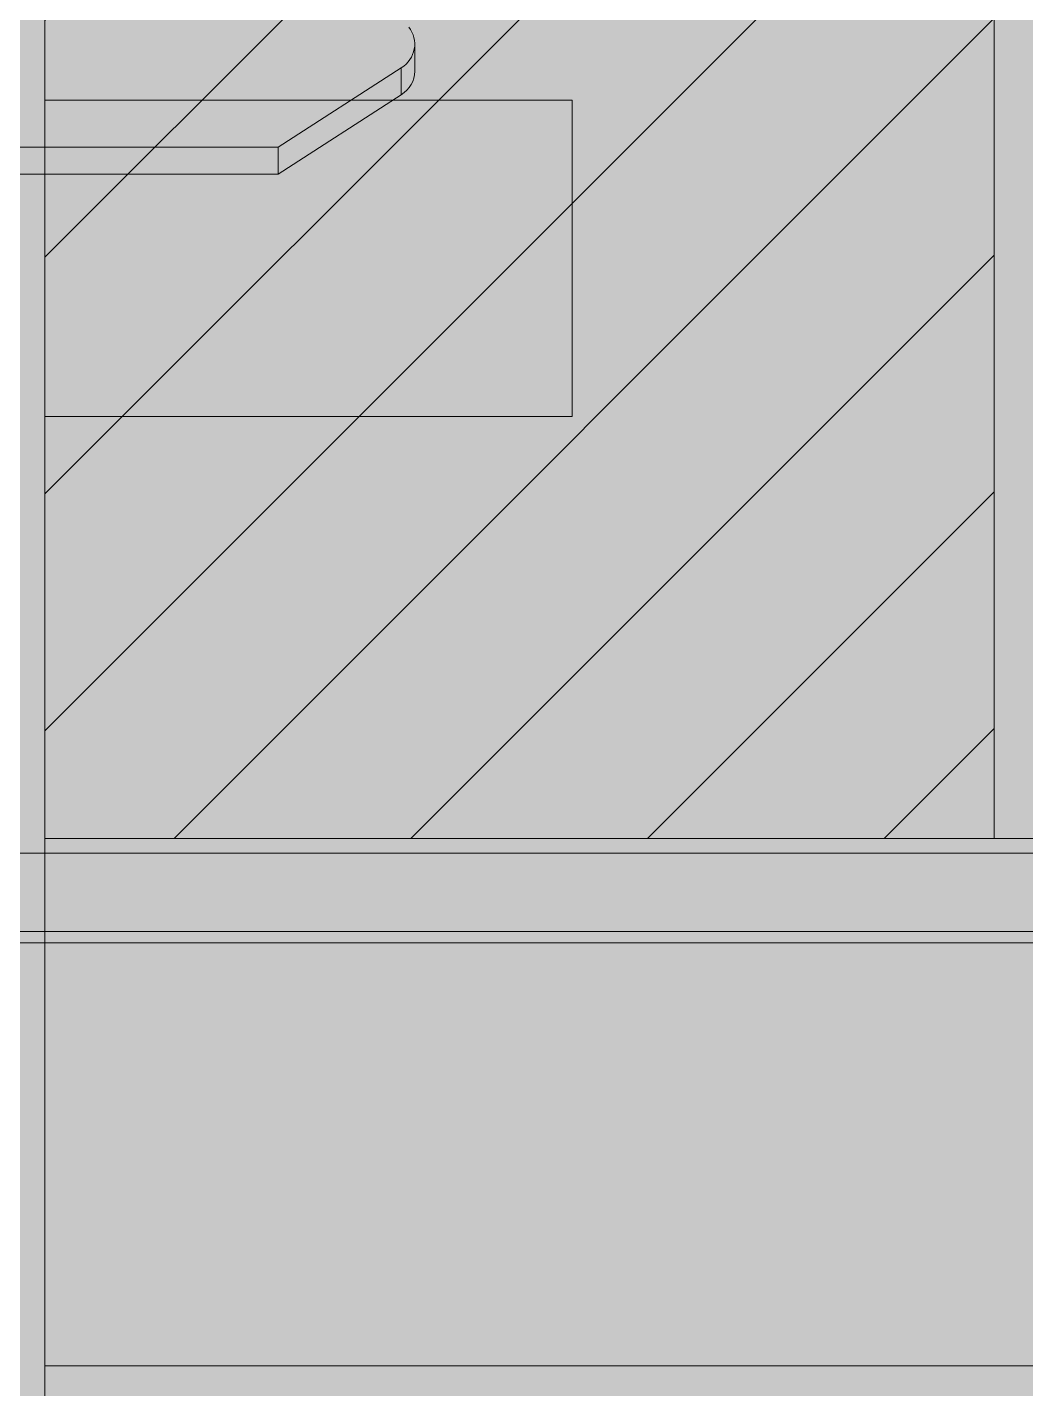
# Model space of a CAD drawing. Header units: millimetres. Extents: x 126 to 12547, y 1644 to 26714.
# Drawn here: x 8887.53 to 8906.47, y 3321.1 to 3346.92 of the extents above; entities that cross this region are included whole.
import ezdxf

# ---------------------------------------------------------------- set-up
doc = ezdxf.new("R2010")
doc.units = ezdxf.units.MM
for name, color, linetype, lineweight in [('F_ARREDI', 7, 'Continuous', 5), ('F_Guide', 1, 'Continuous', 9), ('F_MULTI laminato OPACO_retino', 1, 'Continuous', 5), ('F_MULTI tessuto', 151, 'Continuous', 5), ('F_MULTI_tessuto_retino', 8, 'Continuous', 5)]:
    doc.layers.add(name, color=color, linetype=linetype, lineweight=lineweight)
doc.layers.add('TRATTEGGI - Hatch', color=7, linetype='Continuous')

# ---------------------------------------------------------------- blocks, each defined once
blk = doc.blocks.new('CASSETTIERA INTERNA_armadi_sez._..........')
at = {"layer": 'F_MULTI laminato OPACO_retino'}
h = blk.add_hatch(color=9, dxfattribs=at)
h.dxf.hatch_style = 1
h.paths.add_polyline_path([(737308.414, 530376.802), (737838.414, 530376.802), (737838.414, 529835.802), (737308.414, 529835.802)])
at = {"layer": 'F_MULTI laminato OPACO_retino', "true_color": 0x636466, "transparency": 33554503}
h = blk.add_hatch(dxfattribs=at)
h.set_pattern_fill('ANSI31', color=251)
h.paths.add_polyline_path([(737348.414, 529884.302), (737366.414, 529884.302), (737366.414, 530008.302), (737348.414, 530008.302)])
at = {"layer": 'F_MULTI laminato OPACO_retino', "transparency": 33554503}
h = blk.add_hatch(color=8, dxfattribs=at)
h.dxf.hatch_style = 1
h.paths.add_polyline_path([(737348.414, 529884.302), (737838.414, 529884.302), (737838.414, 529874.302), (737348.414, 529874.302)])
at = {"layer": 'TRATTEGGI - Hatch', "true_color": 0xc7c8ca}
h = blk.add_hatch(color=9, dxfattribs=at)
h.dxf.hatch_style = 1
h.paths.add_polyline_path([(737348.414, 529884.302), (737366.414, 529884.302), (737366.414, 530008.302), (737348.414, 530008.302)])
h = blk.add_hatch(color=9, dxfattribs=at)
h.dxf.hatch_style = 1
h.paths.add_polyline_path([(737348.414, 529884.302), (737838.414, 529884.302), (737838.414, 529874.302), (737348.414, 529874.302)])
at = {"layer": 'F_Guide', "color": 8}
for p, q in [((737355.428, 529898.852), (737355.428, 529899.365)), ((737352.835, 529897.414), (737355.171, 529898.916)), ((737355.171, 529898.403), (737355.171, 529898.916)), ((737352.835, 529896.902), (737355.171, 529898.403)), ((737345.194, 529897.414), (737352.835, 529897.414)), ((737352.835, 529896.902), (737352.835, 529897.414)), ((737345.194, 529896.902), (737352.835, 529896.902)), ((737336.414, 529884.022), (737391.914, 529884.022)), ((737336.414, 529882.536), (737391.914, 529882.536)), ((737336.414, 529882.322), (737391.914, 529882.322))]:
    blk.add_line(p, q, dxfattribs=at)
at = {"layer": 'F_Guide'}
for p, q in [((737348.414, 529898.302), (737348.414, 529892.302)), ((737358.414, 529898.302), (737348.414, 529898.302)), ((737348.414, 529898.302), (737348.414, 529892.302)), ((737358.414, 529898.302), (737348.414, 529898.302)), ((737358.414, 529892.302), (737358.414, 529898.302)), ((737358.414, 529892.302), (737358.414, 529898.302)), ((737348.414, 529892.302), (737358.414, 529892.302)), ((737348.414, 529892.302), (737358.414, 529892.302)), ((737838.414, 529884.302), (737348.414, 529884.302)), ((737348.414, 529884.302), (737348.414, 529869.302)), ((737838.414, 529884.302), (737348.414, 529884.302)), ((737348.414, 529884.302), (737348.414, 529869.302))]:
    blk.add_line(p, q, dxfattribs=at)
at = {"layer": 'F_Guide', "color": 8}
for centre, end_param in [((737354.818, 529899.365), 6.904626), ((737354.818, 529898.852), 6.283185)]:
    blk.add_ellipse(centre, major_axis=(0.609, 0), ratio=0.904082, start_param=5.330284, end_param=end_param, dxfattribs=at)
at = {"layer": 'F_MULTI tessuto'}
for points in [[(737838.414, 530008.302), (737348.414, 530008.302), (737348.414, 529858.302), (737838.414, 529858.302)], [(737348.414, 529884.302), (737366.414, 529884.302), (737366.414, 530008.302), (737348.414, 530008.302)], [(737348.414, 529884.302), (737838.414, 529884.302), (737838.414, 529874.302), (737348.414, 529874.302)]]:
    blk.add_lwpolyline(points, close=True, dxfattribs=at)
blk = doc.blocks.new('ARMADIO_camera master_sez._2')
at = {"layer": 'F_MULTI_tessuto_retino', "true_color": 0x939598}
h = blk.add_hatch(color=252, dxfattribs=at)
h.dxf.hatch_style = 1
h.paths.add_polyline_path([(737273.414, 529835.802), (737853.414, 529835.802), (737853.414, 531875.802), (737273.414, 531875.802)])
at = {"layer": 'F_ARREDI', "lineweight": 5}
blk.add_blockref('CASSETTIERA INTERNA_armadi_sez._..........', (-17, 18), dxfattribs=at)

msp = doc.modelspace()

# ---------------------------------------------------------------- block references
at = {"layer": 'F_ARREDI', "color": 2, "lineweight": 5}
msp.add_blockref('ARMADIO_camera master_sez._2', (-728443.545, -526570.764), dxfattribs=at)

doc.saveas('drawing.dxf')
